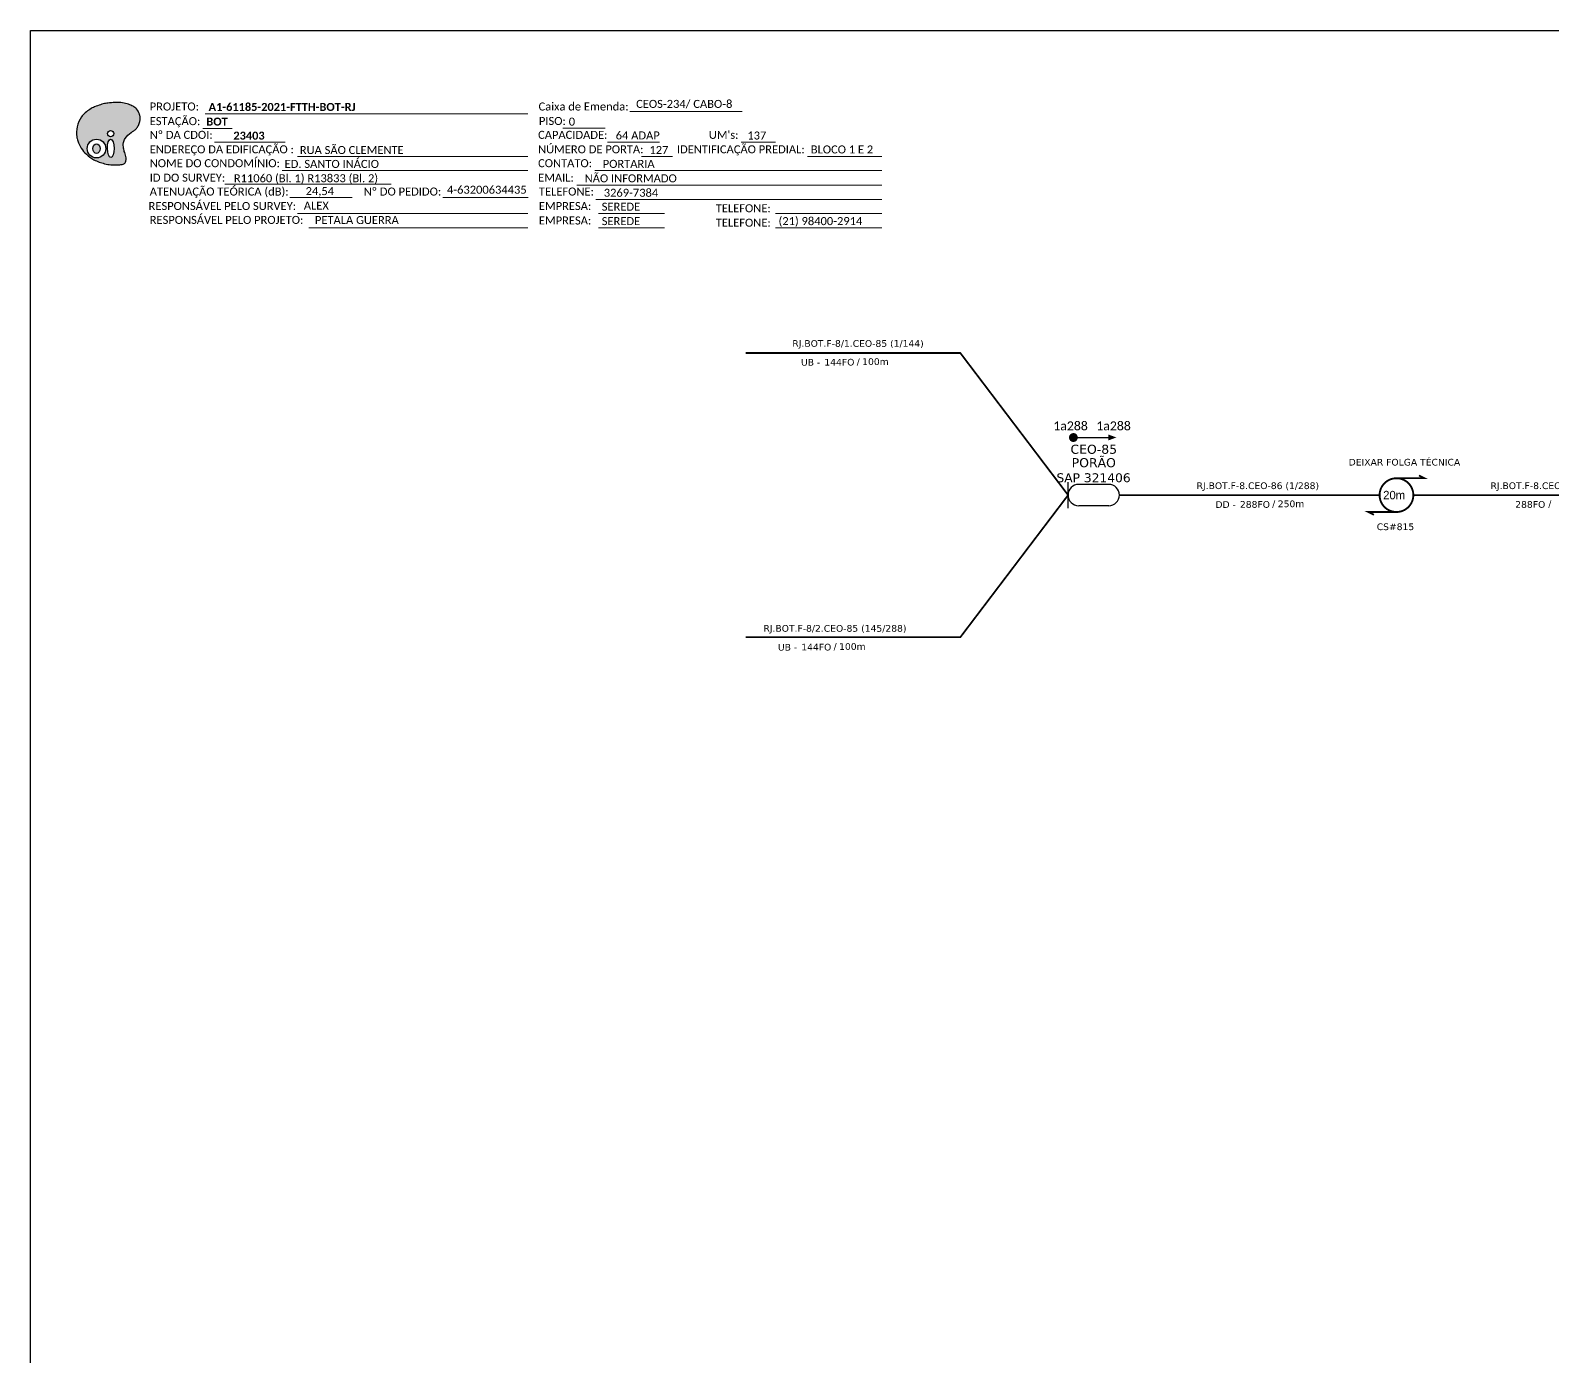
# Model space of a CAD drawing. Extents: x -4 to 1788, y 1 to 595.
# Drawn here: x -3.8 to 337.1, y 298.3 to 595.3 of the extents above; entities that cross this region are included whole.
import ezdxf
from ezdxf.enums import TextEntityAlignment as Align

# ---------------------------------------------------------------- set-up
doc = ezdxf.new("R2010")
doc.units = 0
for name, color, linetype in [('20.4-CEOS', 1, 'Continuous'), ('20.5-CABO AÉREO', 1, 'Continuous'), ('SETA', 7, 'Continuous')]:
    doc.layers.add(name, color=color, linetype=linetype)
doc.layers.add('40.1-ETIQUETAS', color=1, linetype='Continuous', lineweight=20)
doc.styles.add('siredit', font='verdana.ttf')
doc.styles.add('WMF-Calibri0', font='calibri.ttf')
doc.styles.add('WMF-Calibri1', font='calibrib.ttf')

# ---------------------------------------------------------------- blocks, each defined once
blk = doc.blocks.new('OI')
h = blk.add_hatch(color=40)
edge = h.paths.add_edge_path()
edge.add_spline(control_points=[(4.35, -0.67), (3.92, -0.99), (3.26, -1.5), (2.81, -2.59), (2.9, -3.5), (3.06, -4.27), (3.31, -4.85), (3.37, -5.39), (3.4, -5.88), (3.2, -6.4), (2.54, -6.61), (1.65, -6.63), (0.55, -6.67), (-0.56, -6.42), (-1.61, -6.14), (-2.77, -5.61), (-3.92, -4.77), (-4.89, -3.7), (-5.34, -2.65), (-5.6, -1.94), (-5.85, -0.96), (-5.71, 0.47), (-5.1, 2.02), (-4.14, 3.02), (-3.3, 3.61), (-2.37, 4.16), (-1.36, 4.44), (-0.56, 4.7), (0.79, 4.85), (2.24, 4.97), (3.79, 4.57), (4.67, 4.21), (5.44, 3.65), (5.76, 2.99), (6.03, 2.21), (6.01, 1.46), (5.72, 0.64), (5.31, 0.08), (4.88, -0.38), (4.51, -0.55), (4.35, -0.67)], knot_values=[0, 0, 0, 0, 1.60434, 2.417191, 3.427595, 4.282808, 4.776746, 5.304182, 5.888771, 6.258406, 6.858137, 7.79129, 8.986195, 10.124242, 11.187857, 12.242908, 13.953784, 15.414161, 16.515391, 17.349188, 17.675853, 19.552021, 21.515531, 22.568638, 23.63245, 24.621084, 25.782718, 26.745347, 27.142653, 29.870543, 31.004649, 31.921532, 32.709589, 33.801391, 34.042471, 35.192333, 35.971461, 36.628871, 37.254359, 37.836911, 37.836911, 37.836911, 37.836911], degree=3, periodic=0)
h.paths.add_polyline_path([(1.13, -0.87, -1), (-0.04, -0.87, -1)], flags=16)
edge = h.paths.add_edge_path(flags=16)
edge.add_ellipse((0.56, -3.59), major_axis=(-0.02, 1.71), ratio=0.361305, start_angle=0, end_angle=360)
h.paths.add_polyline_path([(-0.36, -3.62, -1), (-3.8, -3.62, -1)], flags=16)
edge = h.paths.add_edge_path(flags=0)
edge.add_ellipse((-2.08, -3.62), major_axis=(0, 0.885), ratio=0.758294, start_angle=0, end_angle=360)
at = {"color": 40}
for centre, radius in [((-2.08, -3.62), 1.72), ((0.54, -0.87), 0.587)]:
    blk.add_circle(centre, radius, dxfattribs=at)
blk.add_ellipse((-2.08, -3.62), major_axis=(0, 0.885), ratio=0.758294, start_param=-3.141592653589792, end_param=3.141592653589792, dxfattribs=at)
blk.add_ellipse((0.56, -3.59), major_axis=(-0.02, 1.71), ratio=0.361305, dxfattribs=at)
at = {"color": 40, "start_tangent": (-0.800898, -0.598801), "end_tangent": (-0.800898, -0.598801)}
blk.add_spline([(4.35, -0.67), (3.2, -1.78), (2.9, -2.54), (2.92, -3.55), (3.12, -4.38), (3.28, -4.85), (3.37, -5.37), (3.35, -5.95), (3.2, -6.29), (2.66, -6.55), (1.73, -6.63), (0.54, -6.62), (-0.58, -6.41), (-1.6, -6.11), (-2.56, -5.67), (-3.95, -4.67), (-4.89, -3.56), (-5.37, -2.56), (-5.64, -1.78), (-5.72, -1.46), (-5.63, 0.42), (-4.84, 2.22), (-4.13, 2.99), (-3.27, 3.62), (-2.4, 4.09), (-1.3, 4.47), (-0.37, 4.72), (0.02, 4.77), (2.75, 4.8), (3.85, 4.53), (4.69, 4.16), (5.31, 3.68), (5.85, 2.73), (5.93, 2.5), (5.94, 1.35), (5.67, 0.62), (5.29, 0.08), (4.84, -0.36), (4.35, -0.67)], degree=3, dxfattribs=at)
blk = doc.blocks.new('ETIQUETA_RS5F')
at = {"layer": '40.1-ETIQUETAS', "color": 0, "style": 'siredit'}
blk.add_text('/', height=1.5, dxfattribs=at).set_placement((1.58, -1.95), align=Align.MIDDLE_RIGHT)
for tag, p in [('ETIQUETA_R_PRIMARIA', (1.21, 4.1)), ('ETIQUETA_R_SECUNDARIA', (1.21, 2.1)), ('F_ATIVAS/F_MORTAS', (1.14, -4.24))]:
    blk.add_attdef(tag, text='', height=1.5, dxfattribs=at).set_placement(p, align=Align.MIDDLE_CENTER)
for tag, p in [('TIPO_CABO', (-6.58, -2.12)), ('CAP_CABO', (0.4, -2.09))]:
    blk.add_attdef(tag, text='', height=1.5, dxfattribs=at).set_placement(p, align=Align.MIDDLE_RIGHT)
blk.add_attdef('METROS', text='', height=1.5, dxfattribs=at).set_placement((2.14, -1.95), align=Align.MIDDLE_LEFT)
for tag, p in [('FUSÃO_1', (0.85, -8.39)), ('FUSÃO_2', (0.85, -10.6)), ('FUSÃO_3', (0.85, -12.93)), ('FUSÃO_4', (0.85, -15.14)), ('FUSÃO_5', (0.85, -17.16))]:
    blk.add_attdef(tag, text='', height=1.5, dxfattribs=at).set_placement(p, align=Align.CENTER)

msp = doc.modelspace()

# ---------------------------------------------------------------- linework, layer by layer
at = {"color": 7}
msp.add_lwpolyline([(-3.83, 595.26), (837.17, 595.26), (837.17, 1.26), (-3.83, 1.26)], close=True, dxfattribs=at)
at = {"color": 7, "lineweight": 0}
for points in [[(35.28, 576.58), (107.59, 576.58)], [(130.43, 577.07), (155.56, 577.07)], [(34.76, 573.3), (41.31, 573.3)], [(115.38, 573.34), (124.87, 573.34)], [(37.42, 570.23), (53.18, 570.23)], [(125.43, 570.23), (137.05, 570.23)], [(155.37, 570.23), (163.04, 570.23)], [(55.99, 566.99), (107.59, 566.99)], [(133.02, 566.99), (139.96, 566.99)], [(170.19, 566.99), (186.81, 566.99)], [(52.58, 563.88), (107.59, 563.88)], [(122.55, 563.88), (186.84, 563.88)], [(39.74, 560.82), (76.97, 560.82)], [(118.51, 560.64), (186.84, 560.64)], [(54.28, 557.85), (68.22, 557.85)], [(88.51, 557.85), (107.61, 557.85)], [(122.79, 557.41), (186.84, 557.41)], [(55.99, 554.29), (107.59, 554.29)], [(123.4, 554.29), (138.2, 554.29)], [(163, 554.29), (186.84, 554.29)], [(58.48, 551.06), (107.59, 551.06)], [(123.4, 551.06), (138.2, 551.06)], [(163, 551.06), (186.84, 551.06)]]:
    msp.add_lwpolyline(points, dxfattribs=at)
at = {"color": 7}
for points, const_width in [([(229.25, 504.09, 1), (230.24, 504.09, 1)], 0.99), ([(302.1, 494.97, 1.000012), (302.1, 487.41, 0.999978)], 0.42)]:
    msp.add_lwpolyline(points, format="xyb", close=True, dxfattribs=dict(at, const_width=const_width))
at = {"color": 7, "const_width": 0.394}
for points in [[(302.1, 494.97), (308.4, 494.97), (307.14, 495.6)], [(302.1, 487.41), (295.8, 487.41), (297.06, 486.78)]]:
    msp.add_lwpolyline(points, dxfattribs=at)
at = {"layer": '20.4-CEOS', "color": 7}
for p, q in [((237.66, 493.58), (230.95, 493.58)), ((237.66, 488.8), (230.95, 488.8))]:
    msp.add_line(p, q, dxfattribs=at)
msp.add_lwpolyline([(228.56, 488.3), (228.56, 494.08)], dxfattribs=at)
for centre, start, end in [((230.95, 491.19), 90, 270), ((237.66, 491.19), 270, 90)]:
    msp.add_arc(centre, 2.39, start, end, dxfattribs=at)
at = {"layer": '20.5-CABO AÉREO', "color": 7, "ltscale": 50, "const_width": 0.4}
for points in [[(156.35, 523.02), (204.42, 523.02), (228.56, 491.19)], [(156.35, 459.36), (204.42, 459.36), (228.56, 491.19)], [(240.06, 491.19), (298.32, 491.19)]]:
    msp.add_lwpolyline(points, dxfattribs=at)
at = {"layer": '40.1-ETIQUETAS', "color": 7, "const_width": 0.4}
msp.add_lwpolyline([(305.88, 491.19), (364.14, 491.19)], dxfattribs=at)
at = {"layer": 'SETA', "color": 7}
msp.add_lwpolyline([(229.74, 504.09), (238.25, 504.09)], dxfattribs=at)
msp.add_solid([(237.57, 504.76), (239.38, 504.1), (237.57, 503.44)], dxfattribs=at)

# ---------------------------------------------------------------- block references
at = {"color": 7, "xscale": 1.213923925163967, "yscale": 1.213923925163967, "zscale": 1.213923925163967, "rotation": 0.1532896023949059}
msp.add_blockref('OI', (13.47, 573.2), dxfattribs=at)
at = {"layer": '40.1-ETIQUETAS', "color": 0}
ref = msp.add_blockref('ETIQUETA_RS5F', (180.33, 523.05), dxfattribs=at)
ref.add_attrib('ETIQUETA_R_SECUNDARIA', 'RJ.BOT.F-8/1.CEO-85 (1/144)', dxfattribs={"color": 0, "height": 1.5, "style": 'siredit'}).set_placement((181.51, 525.15), align=Align.MIDDLE_CENTER)
ref.add_attrib('TIPO_CABO', 'UB - ', dxfattribs={"color": 0, "height": 1.5, "style": 'siredit'}).set_placement((173.71, 520.93), align=Align.MIDDLE_RIGHT)
ref.add_attrib('CAP_CABO', '144FO', dxfattribs={"color": 0, "height": 1.5, "style": 'siredit'}).set_placement((180.7, 520.96), align=Align.MIDDLE_RIGHT)
ref.add_attrib('METROS', '100m', dxfattribs={"color": 0, "height": 1.5, "style": 'siredit'}).set_placement((182.44, 521.09), align=Align.MIDDLE_LEFT)
ref = msp.add_blockref('ETIQUETA_RS5F', (175.15, 459.24), dxfattribs=at)
ref.add_attrib('ETIQUETA_R_SECUNDARIA', 'RJ.BOT.F-8/2.CEO-85 (145/288)', dxfattribs={"color": 0, "height": 1.5, "style": 'siredit'}).set_placement((176.34, 461.34), align=Align.MIDDLE_CENTER)
ref.add_attrib('TIPO_CABO', 'UB - ', dxfattribs={"color": 0, "height": 1.5, "style": 'siredit'}).set_placement((168.54, 457.12), align=Align.MIDDLE_RIGHT)
ref.add_attrib('CAP_CABO', '144FO', dxfattribs={"color": 0, "height": 1.5, "style": 'siredit'}).set_placement((175.52, 457.14), align=Align.MIDDLE_RIGHT)
ref.add_attrib('METROS', '100m', dxfattribs={"color": 0, "height": 1.5, "style": 'siredit'}).set_placement((177.27, 457.28), align=Align.MIDDLE_LEFT)

# ---------------------------------------------------------------- texts
at = {"color": 7}
for s, height, style, p in [('CEOS-234/ CABO-8', 1.7927, 'WMF-Calibri0', (131.82, 577.91)), ('A1-61185-2021-FTTH-BOT-RJ', 1.7927, 'WMF-Calibri1', (36.07, 577.23)), ('BOT', 1.793, 'WMF-Calibri1', (35.56, 573.95)), ('PISO:', 1.793, 'WMF-Calibri0', (110.04, 574.09)), ('0', 1.79, 'WMF-Calibri0', (116.73, 573.94)), (' 64 ADAP', 1.793, 'WMF-Calibri0', (126.61, 570.85)), ('RUA SÃO CLEMENTE', 1.7927, 'WMF-Calibri0', (56.5, 567.58)), ('127', 1.793, 'WMF-Calibri0', (134.79, 567.59)), ('137', 1.793, 'WMF-Calibri0', (156.72, 570.83)), ('BLOCO 1 E 2', 1.7927, 'WMF-Calibri0', (170.93, 567.71)), ('ED. SANTO INÁCIO', 1.7927, 'WMF-Calibri0', (53.09, 564.47)), ('PORTARIA', 1.793, 'WMF-Calibri0', (124.33, 564.48)), ('R11060 (Bl. 1) R13833 (Bl. 2)  ', 1.7927, 'WMF-Calibri0', (41.72, 561.26)), ('NÃO INFORMADO', 1.7927, 'WMF-Calibri0', (120.29, 561.24)), ('24,54', 1.793, 'WMF-Calibri0', (57.8, 558.38)), ('4-63200634435', 1.7927, 'WMF-Calibri0', (89.45, 558.69)), ('3269-7384', 1.793, 'WMF-Calibri0', (124.57, 558.01)), ('ALEX', 1.793, 'WMF-Calibri0', (57.39, 555.13)), ('SEREDE', 1.793, 'WMF-Calibri0', (124.11, 554.89)), ('PETALA GUERRA', 1.7927, 'WMF-Calibri0', (59.88, 551.9)), ('SEREDE', 1.793, 'WMF-Calibri0', (124.11, 551.66)), ('(21) 98400-2914', 1.7927, 'WMF-Calibri0', (163.71, 551.66))]:
    msp.add_text(s, height=height, dxfattribs=dict(at, style=style)).set_placement(p)
at = {"color": 7, "lineweight": 0, "style": 'WMF-Calibri0'}
for s, height, p in [('PROJETO:', 1.793, (22.88, 577.33)), ('ESTAÇÃO:', 1.793, (22.88, 574.05)), ('Caixa de Emenda:', 1.7927, (109.97, 577.33)), ('Nº DA CDOI:', 1.7927, (22.88, 570.98)), ('CAPACIDADE:', 1.7927, (109.86, 570.98)), ("UM's:", 1.793, (148.1, 570.98)), ('ENDEREÇO DA EDIFICAÇÃO :', 1.7927, (22.88, 567.74)), ('NÚMERO DE PORTA:', 1.7927, (109.86, 567.74)), ('IDENTIFICAÇÃO PREDIAL:', 1.7927, (140.94, 567.74)), ('NOME DO CONDOMÍNIO:', 1.7927, (22.88, 564.63)), ('CONTATO:', 1.793, (109.86, 564.63)), ('ID DO SURVEY:', 1.7927, (22.88, 561.39)), ('EMAIL:', 1.793, (109.86, 561.39)), ('ATENUAÇÃO TEÓRICA (dB):', 1.7927, (22.88, 558.28)), ('Nº DO PEDIDO:', 1.7927, (70.8, 558.28)), ('TELEFONE:', 1.793, (110.04, 558.28)), ('RESPONSÁVEL PELO SURVEY:', 1.7927, (22.63, 555.04)), ('EMPRESA:', 1.793, (110.04, 555.04)), ('TELEFONE:', 1.793, (149.65, 554.54)), ('RESPONSÁVEL PELO PROJETO:', 1.7927, (22.88, 551.93)), ('EMPRESA:', 1.793, (110.04, 551.8)), ('TELEFONE:', 1.793, (149.65, 551.3))]:
    msp.add_text(s, height=height, dxfattribs=at).set_placement(p)
at = {"color": 7, "style": 'WMF-Calibri1'}
msp.add_text('23403', height=1.793, dxfattribs=at).set_placement((45.12, 570.8), align=Align.CENTER)
at = {"color": 7}
msp.add_text('20m', height=1.89, dxfattribs=at).set_placement((299.12, 490.25))
at = {"color": 7, "char_height": 1.98, "width": 25.1052, "attachment_point": 5}
for insert in [(229.11, 506.69), (238.74, 506.69)]:
    msp.add_mtext('{\\fCalibri|b0|i0|c0|p34;\\C7;1a288}', dxfattribs=dict(at, insert=insert))
at = {"layer": '20.4-CEOS', "color": 7, "style": 'siredit'}
for s, height, p in [('CEO-85', 2.028, (234.31, 501.46)), ('PORÃO', 2.028, (234.31, 498.46)), ('SAP 321406', 2, (234.26, 495.08))]:
    msp.add_text(s, height=height, dxfattribs=at).set_placement(p, align=Align.MIDDLE_CENTER)
at = {"layer": '40.1-ETIQUETAS', "color": 0, "style": 'siredit'}
for s, p in [('DEIXAR FOLGA TÉCNICA', (303.89, 498.56)), ('RJ.BOT.F-8.CEO-86 (1/288)', (271.05, 493.29)), ('RJ.BOT.F-8.CEO-86 (1/288)', (336.87, 493.29)), ('CS#815', (301.88, 484.1))]:
    msp.add_text(s, height=1.5, dxfattribs=at).set_placement(p, align=Align.MIDDLE_CENTER)
for s, p in [('DD - ', (266.79, 489.08)), ('288FO', (273.77, 489.1)), ('/', (274.95, 489.24)), ('288FO', (335.43, 489.1)), ('/', (336.79, 489.24))]:
    msp.add_text(s, height=1.5, dxfattribs=at).set_placement(p, align=Align.MIDDLE_RIGHT)
msp.add_text('250m', height=1.5, dxfattribs=at).set_placement((275.52, 489.24), align=Align.MIDDLE_LEFT)

doc.saveas('drawing.dxf')
